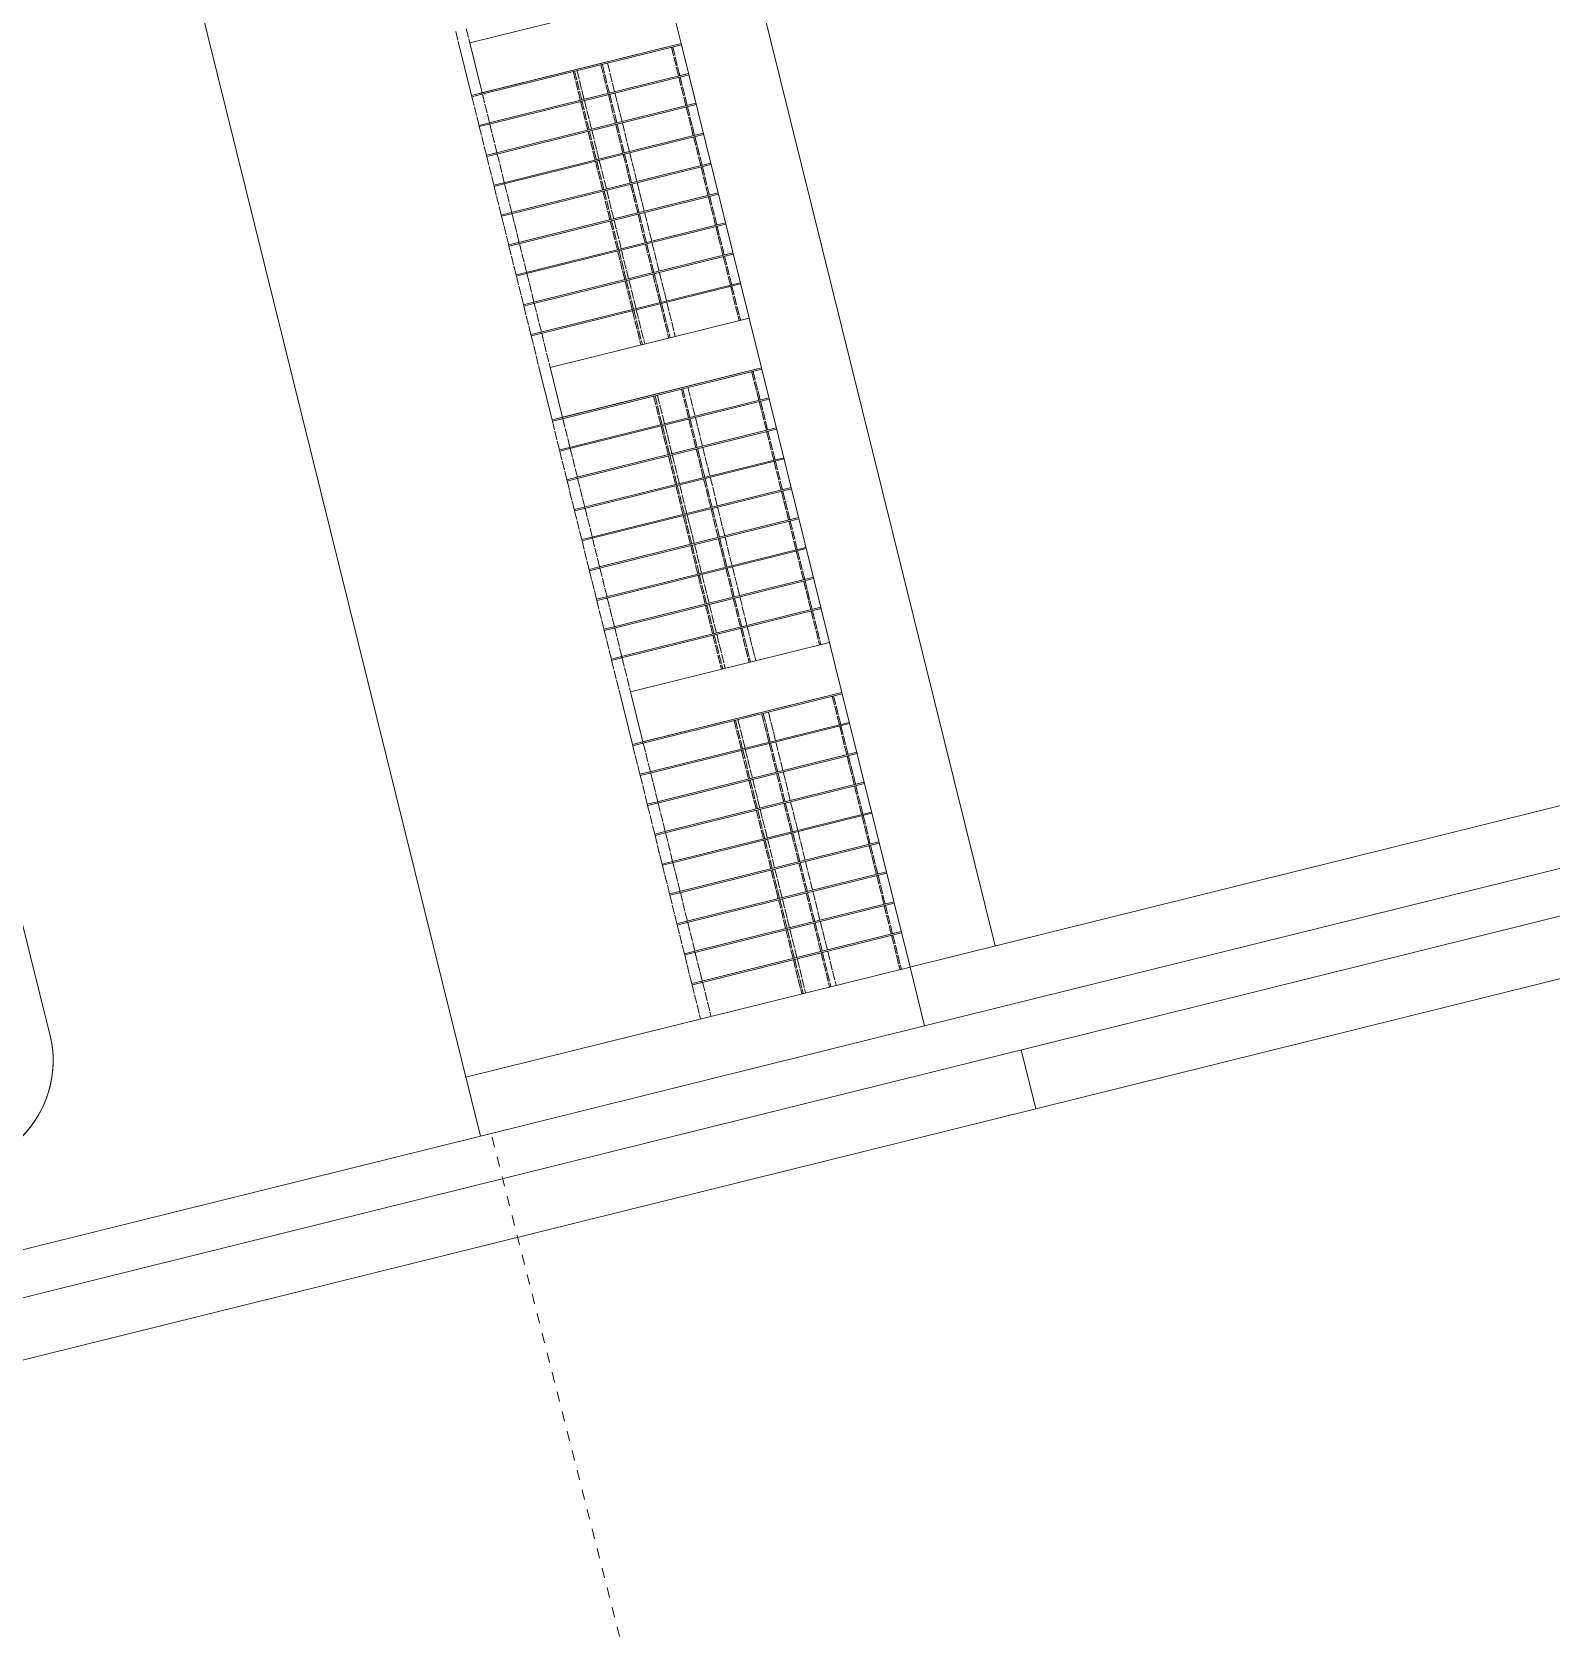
# Model space of a CAD drawing. Header units: metres. Extents: x -703672 to 3951284, y -4124475 to 4104628.
# Drawn here: x 327634.12 to 327649.16, y 4104383.31 to 4104399.12 of the extents above; entities that cross this region are included whole.
import ezdxf

# ---------------------------------------------------------------- set-up
doc = ezdxf.new("R2010")
doc.units = ezdxf.units.M
doc.header["$MEASUREMENT"] = 0
doc.linetypes.add('DGN Style 4', pattern=[0.014126, 0.007063, -0.003532, 0, -0.003532])
for name, color, linetype, lineweight in [('V-ANNO-PATT', 9, 'Continuous', 0), ('V-SITE-STRC', 253, 'Continuous', 0), ('V-TOPO-BKLN', 7, 'DGN Style 4', 0)]:
    doc.layers.add(name, color=color, linetype=linetype, lineweight=lineweight)

# ---------------------------------------------------------------- blocks, each defined once
blk = doc.blocks.new('TFVISBL')
at = {"layer": 'V-SITE-STRC', "linetype": 'ByBlock'}
for p, q in [((0, 9.98), (0, 10.069)), ((0, 9.415), (0, 9.967)), ((0.107, 10.069), (0.107, 9.98)), ((0.107, 9.967), (0.107, 9.415)), ((0, 9.314), (0, 9.402)), ((0.107, 9.402), (0.107, 9.314)), ((0, 9.212), (0, 9.301)), ((0, 9.11), (0, 9.199)), ((0.107, 9.301), (0.107, 9.212)), ((0.107, 9.199), (0.107, 9.11)), ((0, 9.009), (0, 9.098)), ((0.107, 9.098), (0.107, 9.009)), ((0, 8.907), (0, 8.996)), ((0, 8.806), (0, 8.894)), ((0.107, 8.996), (0.107, 8.907)), ((0.107, 8.894), (0.107, 8.806)), ((0, 8.704), (0, 8.793)), ((0.107, 8.793), (0.107, 8.704)), ((0, 8.602), (0, 8.691)), ((0, 8.501), (0, 8.59)), ((0.107, 8.691), (0.107, 8.602)), ((0.107, 8.59), (0.107, 8.501)), ((0, 8.399), (0, 8.488)), ((0, 8.298), (0, 8.386)), ((0.107, 8.488), (0.107, 8.399)), ((0.107, 8.386), (0.107, 8.298)), ((0, 8.196), (0, 8.285)), ((0.107, 8.285), (0.107, 8.196)), ((0, 8.094), (0, 8.183)), ((0, 7.993), (0, 8.082)), ((0.107, 8.183), (0.107, 8.094)), ((0.107, 8.082), (0.107, 7.993)), ((0, 7.891), (0, 7.98)), ((0.107, 7.98), (0.107, 7.891)), ((0, 7.79), (0, 7.878)), ((0, 7.688), (0, 7.777)), ((0.107, 7.878), (0.107, 7.79)), ((0.107, 7.777), (0.107, 7.688)), ((0, 7.586), (0, 7.675)), ((0.107, 7.675), (0.107, 7.586)), ((0, 7.485), (0, 7.574)), ((0, 7.383), (0, 7.472)), ((0.107, 7.574), (0.107, 7.485)), ((0.107, 7.472), (0.107, 7.383)), ((0, 7.282), (0, 7.37)), ((0.107, 7.37), (0.107, 7.282)), ((0, 7.18), (0, 7.269)), ((0, 7.078), (0, 7.167)), ((0.107, 7.269), (0.107, 7.18)), ((0.107, 7.167), (0.107, 7.078)), ((0, 6.977), (0, 7.066)), ((0, 6.875), (0, 6.964)), ((0.107, 7.066), (0.107, 6.977)), ((0.107, 6.964), (0.107, 6.875)), ((0, 6.774), (0, 6.862)), ((0.107, 6.862), (0.107, 6.774)), ((0, 6.672), (0, 6.761)), ((0, 6.107), (0, 6.659)), ((0.107, 6.761), (0.107, 6.672)), ((0.107, 6.659), (0.107, 6.107)), ((0, 6.006), (0, 6.094)), ((0.107, 6.094), (0.107, 6.006)), ((0, 5.904), (0, 5.993)), ((0, 5.802), (0, 5.891)), ((0.107, 5.993), (0.107, 5.904)), ((0.107, 5.891), (0.107, 5.802)), ((0, 5.701), (0, 5.79)), ((0.107, 5.79), (0.107, 5.701)), ((0, 5.599), (0, 5.688)), ((0, 5.498), (0, 5.586)), ((0.107, 5.688), (0.107, 5.599)), ((0.107, 5.586), (0.107, 5.498)), ((0, 5.396), (0, 5.485)), ((0, 5.294), (0, 5.383)), ((0.107, 5.485), (0.107, 5.396)), ((0.107, 5.383), (0.107, 5.294)), ((0, 5.193), (0, 5.282)), ((0.107, 5.282), (0.107, 5.193)), ((0, 5.091), (0, 5.18)), ((0, 4.99), (0, 5.078)), ((0.107, 5.18), (0.107, 5.091)), ((0.107, 5.078), (0.107, 4.99)), ((0, 4.888), (0, 4.977)), ((0.107, 4.977), (0.107, 4.888)), ((0, 4.786), (0, 4.875)), ((0, 4.685), (0, 4.774)), ((0.107, 4.875), (0.107, 4.786)), ((0.107, 4.774), (0.107, 4.685)), ((0, 4.583), (0, 4.672)), ((0.107, 4.672), (0.107, 4.583)), ((0, 4.482), (0, 4.57)), ((0, 4.38), (0, 4.469)), ((0.107, 4.57), (0.107, 4.482)), ((0.107, 4.469), (0.107, 4.38)), ((0, 4.278), (0, 4.367)), ((0.107, 4.367), (0.107, 4.278)), ((0, 4.177), (0, 4.266)), ((0, 4.075), (0, 4.164)), ((0.107, 4.266), (0.107, 4.177)), ((0.107, 4.164), (0.107, 4.075)), ((0, 3.974), (0, 4.062)), ((0, 3.872), (0, 3.961)), ((0.107, 4.062), (0.107, 3.974)), ((0.107, 3.961), (0.107, 3.872)), ((0, 3.77), (0, 3.859)), ((0.107, 3.859), (0.107, 3.77)), ((0, 3.669), (0, 3.758)), ((0, 3.567), (0, 3.656)), ((0.107, 3.758), (0.107, 3.669)), ((0.107, 3.656), (0.107, 3.567)), ((0, 3.466), (0, 3.554)), ((0.107, 3.554), (0.107, 3.466)), ((0, 3.364), (0, 3.453)), ((0, 2.799), (0, 3.351)), ((0.107, 3.453), (0.107, 3.364)), ((0.107, 3.351), (0.107, 2.799)), ((0, 2.698), (0, 2.786)), ((0.107, 2.786), (0.107, 2.698)), ((0, 2.596), (0, 2.685)), ((0, 2.494), (0, 2.583)), ((0.107, 2.685), (0.107, 2.596)), ((0.107, 2.583), (0.107, 2.494)), ((0, 2.393), (0, 2.482)), ((0, 2.291), (0, 2.38)), ((0.107, 2.482), (0.107, 2.393)), ((0.107, 2.38), (0.107, 2.291)), ((0, 2.19), (0, 2.278)), ((0.107, 2.278), (0.107, 2.19)), ((0, 2.088), (0, 2.177)), ((0, 1.986), (0, 2.075)), ((0.107, 2.177), (0.107, 2.088)), ((0.107, 2.075), (0.107, 1.986)), ((0, 1.885), (0, 1.974)), ((0.107, 1.974), (0.107, 1.885)), ((0, 1.783), (0, 1.872)), ((0, 1.682), (0, 1.77)), ((0.107, 1.872), (0.107, 1.783)), ((0.107, 1.77), (0.107, 1.682)), ((0, 1.58), (0, 1.669)), ((0.107, 1.669), (0.107, 1.58)), ((0, 1.478), (0, 1.567)), ((0, 1.377), (0, 1.466)), ((0.107, 1.567), (0.107, 1.478)), ((0.107, 1.466), (0.107, 1.377)), ((0, 1.275), (0, 1.364)), ((0.107, 1.364), (0.107, 1.275)), ((0, 1.174), (0, 1.262)), ((0, 1.072), (0, 1.161)), ((0.107, 1.262), (0.107, 1.174)), ((0.107, 1.161), (0.107, 1.072)), ((0, 0.97), (0, 1.059)), ((0, 0.869), (0, 0.958)), ((0.107, 1.059), (0.107, 0.97)), ((0.107, 0.958), (0.107, 0.869)), ((0, 0.767), (0, 0.856)), ((0.107, 0.856), (0.107, 0.767)), ((0, 0.666), (0, 0.754)), ((0, 0.564), (0, 0.653)), ((0.107, 0.754), (0.107, 0.666)), ((0.107, 0.653), (0.107, 0.564)), ((0, 0.462), (0, 0.551)), ((0.107, 0.551), (0.107, 0.462)), ((0, 0.361), (0, 0.45)), ((0, 0.259), (0, 0.348)), ((0.107, 0.45), (0.107, 0.361)), ((0.107, 0.348), (0.107, 0.259)), ((0, 0.158), (0, 0.246)), ((0.107, 0.246), (0.107, 0.158)), ((0, 0.056), (0, 0.145)), ((0, 0), (0, 0.043)), ((0.107, 0.145), (0.107, 0.056)), ((0.107, 0.043), (0.107, 0))]:
    blk.add_line(p, q, dxfattribs=at)
blk = doc.blocks.new('TFVISBL_4')
at = {"layer": 'V-SITE-STRC', "linetype": 'ByBlock'}
for p, q in [((2.029, 0.508), (0, 0.508)), ((2.029, 0.508), (2.029, 0)), ((2.029, 0), (0, 0))]:
    blk.add_line(p, q, dxfattribs=at)
blk = doc.blocks.new('TFVISBL_5')
at = {"layer": 'V-SITE-STRC', "linetype": 'ByBlock'}
for p, q in [((2.029, 0.508), (0, 0.508)), ((2.029, 0), (2.029, 0.508)), ((0, 0), (2.029, 0))]:
    blk.add_line(p, q, dxfattribs=at)
blk = doc.blocks.new('TFVISBL_6')
at = {"layer": 'V-SITE-STRC', "linetype": 'ByBlock'}
for p, q in [((0, 0.508), (2.029, 0.508)), ((2.029, 0), (2.029, 0.508)), ((0, 0), (2.029, 0))]:
    blk.add_line(p, q, dxfattribs=at)
blk = doc.blocks.new('TFVISBL_7')
at = {"layer": 'V-ANNO-PATT', "linetype": 'ByBlock'}
for p, q in [((0, 0), (0, 0.013)), ((0.102, 0.013), (0, 0.013)), ((0.102, 0), (0, 0)), ((0.102, 0.013), (2.136, 0.013)), ((0.102, 0.013), (0.102, 0)), ((0.102, 0), (2.136, 0)), ((2.136, 0), (2.136, 0.013))]:
    blk.add_line(p, q, dxfattribs=at)
blk = doc.blocks.new('TFVISBL_8')
at = {"layer": 'V-ANNO-PATT', "linetype": 'ByBlock'}
for p, q in [((0, 0), (0, 0.013)), ((0.102, 0.013), (0, 0.013)), ((0.102, 0), (0, 0)), ((0.102, 0.013), (2.136, 0.013)), ((0.102, 0.013), (0.102, 0)), ((0.102, 0), (2.136, 0)), ((2.136, 0), (2.136, 0.013))]:
    blk.add_line(p, q, dxfattribs=at)
blk = doc.blocks.new('TFVISBL_9')
at = {"layer": 'V-ANNO-PATT', "linetype": 'ByBlock'}
for p, q in [((0.102, 0.013), (2.136, 0.013)), ((0.102, 0), (2.136, 0)), ((2.136, 0), (2.136, 0.013))]:
    blk.add_line(p, q, dxfattribs=at)
blk.add_3dface([(0.102, 0), (0, 0), (0, 0.013), (0.102, 0.013)], dxfattribs=at)
blk = doc.blocks.new('TFVISBL_10')
at = {"layer": 'V-ANNO-PATT', "linetype": 'ByBlock'}
for p, q in [((0, 0), (0, 0.013)), ((0, 0.013), (0.102, 0.013)), ((0, 0), (0.102, 0)), ((0.102, 0), (0.102, 0.013)), ((0.102, 0.013), (2.136, 0.013)), ((0.102, 0), (2.136, 0)), ((2.136, 0), (2.136, 0.013))]:
    blk.add_line(p, q, dxfattribs=at)
blk = doc.blocks.new('TFVISBL_11')
at = {"layer": 'V-ANNO-PATT', "linetype": 'ByBlock'}
for p, q in [((0, 0), (0, 0.013)), ((0.102, 0.013), (0, 0.013)), ((0, 0), (0.102, 0)), ((0.102, 0), (0.102, 0.013)), ((0.102, 0.013), (2.136, 0.013)), ((0.102, 0), (2.136, 0)), ((2.136, 0), (2.136, 0.013))]:
    blk.add_line(p, q, dxfattribs=at)
blk = doc.blocks.new('TFVISBL_12')
at = {"layer": 'V-ANNO-PATT', "linetype": 'ByBlock'}
for p, q in [((0, 0), (0, 0.013)), ((0, 0.013), (0.102, 0.013)), ((0, 0), (0.102, 0)), ((0.102, 0), (0.102, 0.013)), ((0.102, 0.013), (2.136, 0.013)), ((0.102, 0), (2.136, 0)), ((2.136, 0), (2.136, 0.013))]:
    blk.add_line(p, q, dxfattribs=at)
blk = doc.blocks.new('TFVISBL_20')
at = {"layer": 'V-SITE-STRC', "linetype": 'ByBlock'}
for p, q in [((0, 1.06), (27.525, 1.06)), ((27.525, 0.46), (0, 0.46)), ((24.628, 0), (0, 0))]:
    blk.add_line(p, q, dxfattribs=at)
blk = doc.blocks.new('TFVISBL_25')
at = {"layer": 'V-ANNO-PATT', "linetype": 'ByBlock'}
for p, q in [((0, 2.799), (0, 2.8)), ((0, 2.698), (0, 2.786)), ((0.014, 2.8), (0.014, 2.799)), ((0.014, 2.786), (0.014, 2.698)), ((0.039, 2.799), (0.039, 2.8)), ((0.039, 2.698), (0.039, 2.786)), ((0.283, 2.799), (0.283, 2.8)), ((0.283, 2.698), (0.283, 2.786)), ((0.297, 2.799), (0.297, 2.8)), ((0.297, 2.698), (0.297, 2.786)), ((0.35, 2.8), (0.35, 2.799)), ((0.35, 2.786), (0.35, 2.698)), ((0, 2.596), (0, 2.685)), ((0, 2.494), (0, 2.583)), ((0.014, 2.685), (0.014, 2.596)), ((0.014, 2.583), (0.014, 2.494)), ((0.039, 2.596), (0.039, 2.685)), ((0.039, 2.494), (0.039, 2.583)), ((0.283, 2.596), (0.283, 2.685)), ((0.283, 2.494), (0.283, 2.583)), ((0.297, 2.596), (0.297, 2.685)), ((0.297, 2.494), (0.297, 2.583)), ((0.35, 2.685), (0.35, 2.596)), ((0.35, 2.583), (0.35, 2.494)), ((0, 2.393), (0, 2.482)), ((0, 2.291), (0, 2.38)), ((0.014, 2.482), (0.014, 2.393)), ((0.014, 2.38), (0.014, 2.291)), ((0.039, 2.393), (0.039, 2.482)), ((0.039, 2.291), (0.039, 2.38)), ((0.283, 2.393), (0.283, 2.482)), ((0.283, 2.291), (0.283, 2.38)), ((0.297, 2.393), (0.297, 2.482)), ((0.297, 2.291), (0.297, 2.38)), ((0.35, 2.482), (0.35, 2.393)), ((0.35, 2.38), (0.35, 2.291)), ((0, 2.19), (0, 2.278)), ((0.014, 2.278), (0.014, 2.19)), ((0.039, 2.19), (0.039, 2.278)), ((0.283, 2.19), (0.283, 2.278)), ((0.297, 2.19), (0.297, 2.278)), ((0.35, 2.278), (0.35, 2.19)), ((0, 2.088), (0, 2.177)), ((0, 1.986), (0, 2.075)), ((0.014, 2.177), (0.014, 2.088)), ((0.014, 2.075), (0.014, 1.986)), ((0.039, 2.088), (0.039, 2.177)), ((0.039, 1.986), (0.039, 2.075)), ((0.283, 2.088), (0.283, 2.177)), ((0.283, 1.986), (0.283, 2.075)), ((0.297, 2.088), (0.297, 2.177)), ((0.297, 1.986), (0.297, 2.075)), ((0.35, 2.177), (0.35, 2.088)), ((0.35, 2.075), (0.35, 1.986)), ((0, 1.885), (0, 1.974)), ((0.014, 1.974), (0.014, 1.885)), ((0.039, 1.885), (0.039, 1.974)), ((0.283, 1.885), (0.283, 1.974)), ((0.297, 1.885), (0.297, 1.974)), ((0.35, 1.974), (0.35, 1.885)), ((0, 1.783), (0, 1.872)), ((0, 1.682), (0, 1.77)), ((0.014, 1.872), (0.014, 1.783)), ((0.014, 1.77), (0.014, 1.682)), ((0.039, 1.783), (0.039, 1.872)), ((0.039, 1.682), (0.039, 1.77)), ((0.283, 1.783), (0.283, 1.872)), ((0.283, 1.682), (0.283, 1.77)), ((0.297, 1.783), (0.297, 1.872)), ((0.297, 1.682), (0.297, 1.77)), ((0.35, 1.872), (0.35, 1.783)), ((0.35, 1.77), (0.35, 1.682)), ((0, 1.58), (0, 1.669)), ((0.014, 1.669), (0.014, 1.58)), ((0.039, 1.58), (0.039, 1.669)), ((0.283, 1.58), (0.283, 1.669)), ((0.297, 1.58), (0.297, 1.669)), ((0.35, 1.669), (0.35, 1.58)), ((0, 1.478), (0, 1.567)), ((0, 1.377), (0, 1.466)), ((0.014, 1.567), (0.014, 1.478)), ((0.014, 1.466), (0.014, 1.377)), ((0.039, 1.478), (0.039, 1.567)), ((0.039, 1.377), (0.039, 1.466)), ((0.283, 1.478), (0.283, 1.567)), ((0.283, 1.377), (0.283, 1.466)), ((0.297, 1.478), (0.297, 1.567)), ((0.297, 1.377), (0.297, 1.466)), ((0.35, 1.567), (0.35, 1.478)), ((0.35, 1.466), (0.35, 1.377)), ((0, 1.275), (0, 1.364)), ((0.014, 1.364), (0.014, 1.275)), ((0.039, 1.275), (0.039, 1.364)), ((0.283, 1.275), (0.283, 1.364)), ((0.297, 1.275), (0.297, 1.364)), ((0.35, 1.364), (0.35, 1.275)), ((0, 1.174), (0, 1.262)), ((0, 1.072), (0, 1.161)), ((0.014, 1.262), (0.014, 1.174)), ((0.014, 1.161), (0.014, 1.072)), ((0.039, 1.174), (0.039, 1.262)), ((0.039, 1.072), (0.039, 1.161)), ((0.283, 1.174), (0.283, 1.262)), ((0.283, 1.072), (0.283, 1.161)), ((0.297, 1.174), (0.297, 1.262)), ((0.297, 1.072), (0.297, 1.161)), ((0.35, 1.262), (0.35, 1.174)), ((0.35, 1.161), (0.35, 1.072)), ((0, 0.97), (0, 1.059)), ((0, 0.869), (0, 0.958)), ((0.014, 1.059), (0.014, 0.97)), ((0.014, 0.958), (0.014, 0.869)), ((0.039, 0.97), (0.039, 1.059)), ((0.039, 0.869), (0.039, 0.958)), ((0.283, 0.97), (0.283, 1.059)), ((0.283, 0.869), (0.283, 0.958)), ((0.297, 0.97), (0.297, 1.059)), ((0.297, 0.869), (0.297, 0.958)), ((0.35, 1.059), (0.35, 0.97)), ((0.35, 0.958), (0.35, 0.869)), ((0, 0.767), (0, 0.856)), ((0.014, 0.856), (0.014, 0.767)), ((0.039, 0.767), (0.039, 0.856)), ((0.283, 0.767), (0.283, 0.856)), ((0.297, 0.767), (0.297, 0.856)), ((0.35, 0.856), (0.35, 0.767)), ((0, 0.666), (0, 0.754)), ((0, 0.564), (0, 0.653)), ((0.014, 0.754), (0.014, 0.666)), ((0.014, 0.653), (0.014, 0.564)), ((0.039, 0.666), (0.039, 0.754)), ((0.039, 0.564), (0.039, 0.653)), ((0.283, 0.666), (0.283, 0.754)), ((0.283, 0.564), (0.283, 0.653)), ((0.297, 0.666), (0.297, 0.754)), ((0.297, 0.564), (0.297, 0.653)), ((0.35, 0.754), (0.35, 0.666)), ((0.35, 0.653), (0.35, 0.564)), ((0, 0.462), (0, 0.551)), ((0.014, 0.551), (0.014, 0.462)), ((0.039, 0.462), (0.039, 0.551)), ((0.283, 0.462), (0.283, 0.551)), ((0.297, 0.462), (0.297, 0.551)), ((0.35, 0.551), (0.35, 0.462)), ((0, 0.361), (0, 0.45)), ((0, 0.259), (0, 0.348)), ((0.014, 0.45), (0.014, 0.361)), ((0.014, 0.348), (0.014, 0.259)), ((0.039, 0.361), (0.039, 0.45)), ((0.039, 0.259), (0.039, 0.348)), ((0.283, 0.361), (0.283, 0.45)), ((0.283, 0.259), (0.283, 0.348)), ((0.297, 0.361), (0.297, 0.45)), ((0.297, 0.259), (0.297, 0.348)), ((0.35, 0.45), (0.35, 0.361)), ((0.35, 0.348), (0.35, 0.259)), ((0, 0.158), (0, 0.246)), ((0.014, 0.246), (0.014, 0.158)), ((0.039, 0.158), (0.039, 0.246)), ((0.283, 0.158), (0.283, 0.246)), ((0.297, 0.158), (0.297, 0.246)), ((0.35, 0.246), (0.35, 0.158)), ((0, 0.056), (0, 0.145)), ((0, 0), (0, 0.043)), ((0.014, 0.145), (0.014, 0.056)), ((0.014, 0.043), (0.014, 0)), ((0.039, 0.056), (0.039, 0.145)), ((0.039, 0), (0.039, 0.043)), ((0.283, 0.056), (0.283, 0.145)), ((0.283, 0), (0.283, 0.043)), ((0.297, 0.056), (0.297, 0.145)), ((0.297, 0), (0.297, 0.043)), ((0.35, 0.145), (0.35, 0.056)), ((0.35, 0.043), (0.35, 0))]:
    blk.add_line(p, q, dxfattribs=at)
blk = doc.blocks.new('TFVISBL_26')
at = {"layer": 'V-ANNO-PATT', "linetype": 'ByBlock'}
for p, q in [((0, 2.799), (0, 2.8)), ((0, 2.698), (0, 2.786)), ((0.014, 2.8), (0.014, 2.799)), ((0.014, 2.786), (0.014, 2.698)), ((0.039, 2.799), (0.039, 2.8)), ((0.039, 2.698), (0.039, 2.786)), ((0.283, 2.799), (0.283, 2.8)), ((0.283, 2.698), (0.283, 2.786)), ((0.297, 2.799), (0.297, 2.8)), ((0.297, 2.698), (0.297, 2.786)), ((0.35, 2.8), (0.35, 2.799)), ((0.35, 2.786), (0.35, 2.698)), ((0, 2.596), (0, 2.685)), ((0, 2.494), (0, 2.583)), ((0.014, 2.685), (0.014, 2.596)), ((0.014, 2.583), (0.014, 2.494)), ((0.039, 2.596), (0.039, 2.685)), ((0.039, 2.494), (0.039, 2.583)), ((0.283, 2.596), (0.283, 2.685)), ((0.283, 2.494), (0.283, 2.583)), ((0.297, 2.596), (0.297, 2.685)), ((0.297, 2.494), (0.297, 2.583)), ((0.35, 2.685), (0.35, 2.596)), ((0.35, 2.583), (0.35, 2.494)), ((0, 2.393), (0, 2.482)), ((0, 2.291), (0, 2.38)), ((0.014, 2.482), (0.014, 2.393)), ((0.014, 2.38), (0.014, 2.291)), ((0.039, 2.393), (0.039, 2.482)), ((0.039, 2.291), (0.039, 2.38)), ((0.283, 2.393), (0.283, 2.482)), ((0.283, 2.291), (0.283, 2.38)), ((0.297, 2.393), (0.297, 2.482)), ((0.297, 2.291), (0.297, 2.38)), ((0.35, 2.482), (0.35, 2.393)), ((0.35, 2.38), (0.35, 2.291)), ((0, 2.19), (0, 2.278)), ((0.014, 2.278), (0.014, 2.19)), ((0.039, 2.19), (0.039, 2.278)), ((0.283, 2.19), (0.283, 2.278)), ((0.297, 2.19), (0.297, 2.278)), ((0.35, 2.278), (0.35, 2.19)), ((0, 2.088), (0, 2.177)), ((0, 1.986), (0, 2.075)), ((0.014, 2.177), (0.014, 2.088)), ((0.014, 2.075), (0.014, 1.986)), ((0.039, 2.088), (0.039, 2.177)), ((0.039, 1.986), (0.039, 2.075)), ((0.283, 2.088), (0.283, 2.177)), ((0.283, 1.986), (0.283, 2.075)), ((0.297, 2.088), (0.297, 2.177)), ((0.297, 1.986), (0.297, 2.075)), ((0.35, 2.177), (0.35, 2.088)), ((0.35, 2.075), (0.35, 1.986)), ((0, 1.885), (0, 1.974)), ((0.014, 1.974), (0.014, 1.885)), ((0.039, 1.885), (0.039, 1.974)), ((0.283, 1.885), (0.283, 1.974)), ((0.297, 1.885), (0.297, 1.974)), ((0.35, 1.974), (0.35, 1.885)), ((0, 1.783), (0, 1.872)), ((0, 1.682), (0, 1.77)), ((0.014, 1.872), (0.014, 1.783)), ((0.014, 1.77), (0.014, 1.682)), ((0.039, 1.783), (0.039, 1.872)), ((0.039, 1.682), (0.039, 1.77)), ((0.283, 1.783), (0.283, 1.872)), ((0.283, 1.682), (0.283, 1.77)), ((0.297, 1.783), (0.297, 1.872)), ((0.297, 1.682), (0.297, 1.77)), ((0.35, 1.872), (0.35, 1.783)), ((0.35, 1.77), (0.35, 1.682)), ((0, 1.58), (0, 1.669)), ((0.014, 1.669), (0.014, 1.58)), ((0.039, 1.58), (0.039, 1.669)), ((0.283, 1.58), (0.283, 1.669)), ((0.297, 1.58), (0.297, 1.669)), ((0.35, 1.669), (0.35, 1.58)), ((0, 1.478), (0, 1.567)), ((0, 1.377), (0, 1.466)), ((0.014, 1.567), (0.014, 1.478)), ((0.014, 1.466), (0.014, 1.377)), ((0.039, 1.478), (0.039, 1.567)), ((0.039, 1.377), (0.039, 1.466)), ((0.283, 1.478), (0.283, 1.567)), ((0.283, 1.377), (0.283, 1.466)), ((0.297, 1.478), (0.297, 1.567)), ((0.297, 1.377), (0.297, 1.466)), ((0.35, 1.567), (0.35, 1.478)), ((0.35, 1.466), (0.35, 1.377)), ((0, 1.275), (0, 1.364)), ((0.014, 1.364), (0.014, 1.275)), ((0.039, 1.275), (0.039, 1.364)), ((0.283, 1.275), (0.283, 1.364)), ((0.297, 1.275), (0.297, 1.364)), ((0.35, 1.364), (0.35, 1.275)), ((0, 1.174), (0, 1.262)), ((0, 1.072), (0, 1.161)), ((0.014, 1.262), (0.014, 1.174)), ((0.014, 1.161), (0.014, 1.072)), ((0.039, 1.174), (0.039, 1.262)), ((0.039, 1.072), (0.039, 1.161)), ((0.283, 1.174), (0.283, 1.262)), ((0.283, 1.072), (0.283, 1.161)), ((0.297, 1.174), (0.297, 1.262)), ((0.297, 1.072), (0.297, 1.161)), ((0.35, 1.262), (0.35, 1.174)), ((0.35, 1.161), (0.35, 1.072)), ((0, 0.97), (0, 1.059)), ((0, 0.869), (0, 0.958)), ((0.014, 1.059), (0.014, 0.97)), ((0.014, 0.958), (0.014, 0.869)), ((0.039, 0.97), (0.039, 1.059)), ((0.039, 0.869), (0.039, 0.958)), ((0.283, 0.97), (0.283, 1.059)), ((0.283, 0.869), (0.283, 0.958)), ((0.297, 0.97), (0.297, 1.059)), ((0.297, 0.869), (0.297, 0.958)), ((0.35, 1.059), (0.35, 0.97)), ((0.35, 0.958), (0.35, 0.869)), ((0, 0.767), (0, 0.856)), ((0.014, 0.856), (0.014, 0.767)), ((0.039, 0.767), (0.039, 0.856)), ((0.283, 0.767), (0.283, 0.856)), ((0.297, 0.767), (0.297, 0.856)), ((0.35, 0.856), (0.35, 0.767)), ((0, 0.666), (0, 0.754)), ((0, 0.564), (0, 0.653)), ((0.014, 0.754), (0.014, 0.666)), ((0.014, 0.653), (0.014, 0.564)), ((0.039, 0.666), (0.039, 0.754)), ((0.039, 0.564), (0.039, 0.653)), ((0.283, 0.666), (0.283, 0.754)), ((0.283, 0.564), (0.283, 0.653)), ((0.297, 0.666), (0.297, 0.754)), ((0.297, 0.564), (0.297, 0.653)), ((0.35, 0.754), (0.35, 0.666)), ((0.35, 0.653), (0.35, 0.564)), ((0, 0.462), (0, 0.551)), ((0.014, 0.551), (0.014, 0.462)), ((0.039, 0.462), (0.039, 0.551)), ((0.283, 0.462), (0.283, 0.551)), ((0.297, 0.462), (0.297, 0.551)), ((0.35, 0.551), (0.35, 0.462)), ((0, 0.361), (0, 0.45)), ((0, 0.259), (0, 0.348)), ((0.014, 0.45), (0.014, 0.361)), ((0.014, 0.348), (0.014, 0.259)), ((0.039, 0.361), (0.039, 0.45)), ((0.039, 0.259), (0.039, 0.348)), ((0.283, 0.361), (0.283, 0.45)), ((0.283, 0.259), (0.283, 0.348)), ((0.297, 0.361), (0.297, 0.45)), ((0.297, 0.259), (0.297, 0.348)), ((0.35, 0.45), (0.35, 0.361)), ((0.35, 0.348), (0.35, 0.259)), ((0, 0.158), (0, 0.246)), ((0.014, 0.246), (0.014, 0.158)), ((0.039, 0.158), (0.039, 0.246)), ((0.283, 0.158), (0.283, 0.246)), ((0.297, 0.158), (0.297, 0.246)), ((0.35, 0.246), (0.35, 0.158)), ((0, 0.056), (0, 0.145)), ((0, 0), (0, 0.043)), ((0.014, 0.145), (0.014, 0.056)), ((0.014, 0.043), (0.014, 0)), ((0.039, 0.056), (0.039, 0.145)), ((0.039, 0), (0.039, 0.043)), ((0.283, 0.056), (0.283, 0.145)), ((0.283, 0), (0.283, 0.043)), ((0.297, 0.056), (0.297, 0.145)), ((0.297, 0), (0.297, 0.043)), ((0.35, 0.145), (0.35, 0.056)), ((0.35, 0.043), (0.35, 0))]:
    blk.add_line(p, q, dxfattribs=at)
blk = doc.blocks.new('TFVISBL_27')
at = {"layer": 'V-ANNO-PATT', "linetype": 'ByBlock'}
for p, q in [((0, 2.799), (0, 2.8)), ((0, 2.698), (0, 2.786)), ((0.014, 2.8), (0.014, 2.799)), ((0.014, 2.786), (0.014, 2.698)), ((0.039, 2.799), (0.039, 2.8)), ((0.039, 2.698), (0.039, 2.786)), ((0.283, 2.799), (0.283, 2.8)), ((0.283, 2.698), (0.283, 2.786)), ((0.297, 2.799), (0.297, 2.8)), ((0.297, 2.698), (0.297, 2.786)), ((0.35, 2.8), (0.35, 2.799)), ((0.35, 2.786), (0.35, 2.698)), ((0, 2.596), (0, 2.685)), ((0, 2.494), (0, 2.583)), ((0.014, 2.685), (0.014, 2.596)), ((0.014, 2.583), (0.014, 2.494)), ((0.039, 2.596), (0.039, 2.685)), ((0.039, 2.494), (0.039, 2.583)), ((0.283, 2.596), (0.283, 2.685)), ((0.283, 2.494), (0.283, 2.583)), ((0.297, 2.596), (0.297, 2.685)), ((0.297, 2.494), (0.297, 2.583)), ((0.35, 2.685), (0.35, 2.596)), ((0.35, 2.583), (0.35, 2.494)), ((0, 2.393), (0, 2.482)), ((0, 2.291), (0, 2.38)), ((0.014, 2.482), (0.014, 2.393)), ((0.014, 2.38), (0.014, 2.291)), ((0.039, 2.393), (0.039, 2.482)), ((0.039, 2.291), (0.039, 2.38)), ((0.283, 2.393), (0.283, 2.482)), ((0.283, 2.291), (0.283, 2.38)), ((0.297, 2.393), (0.297, 2.482)), ((0.297, 2.291), (0.297, 2.38)), ((0.35, 2.482), (0.35, 2.393)), ((0.35, 2.38), (0.35, 2.291)), ((0, 2.19), (0, 2.278)), ((0.014, 2.278), (0.014, 2.19)), ((0.039, 2.19), (0.039, 2.278)), ((0.283, 2.19), (0.283, 2.278)), ((0.297, 2.19), (0.297, 2.278)), ((0.35, 2.278), (0.35, 2.19)), ((0, 2.088), (0, 2.177)), ((0, 1.986), (0, 2.075)), ((0.014, 2.177), (0.014, 2.088)), ((0.014, 2.075), (0.014, 1.986)), ((0.039, 2.088), (0.039, 2.177)), ((0.039, 1.986), (0.039, 2.075)), ((0.283, 2.088), (0.283, 2.177)), ((0.283, 1.986), (0.283, 2.075)), ((0.297, 2.088), (0.297, 2.177)), ((0.297, 1.986), (0.297, 2.075)), ((0.35, 2.177), (0.35, 2.088)), ((0.35, 2.075), (0.35, 1.986)), ((0, 1.885), (0, 1.974)), ((0.014, 1.974), (0.014, 1.885)), ((0.039, 1.885), (0.039, 1.974)), ((0.283, 1.885), (0.283, 1.974)), ((0.297, 1.885), (0.297, 1.974)), ((0.35, 1.974), (0.35, 1.885)), ((0, 1.783), (0, 1.872)), ((0, 1.682), (0, 1.77)), ((0.014, 1.872), (0.014, 1.783)), ((0.014, 1.77), (0.014, 1.682)), ((0.039, 1.783), (0.039, 1.872)), ((0.039, 1.682), (0.039, 1.77)), ((0.283, 1.783), (0.283, 1.872)), ((0.283, 1.682), (0.283, 1.77)), ((0.297, 1.783), (0.297, 1.872)), ((0.297, 1.682), (0.297, 1.77)), ((0.35, 1.872), (0.35, 1.783)), ((0.35, 1.77), (0.35, 1.682)), ((0, 1.58), (0, 1.669)), ((0.014, 1.669), (0.014, 1.58)), ((0.039, 1.58), (0.039, 1.669)), ((0.283, 1.58), (0.283, 1.669)), ((0.297, 1.58), (0.297, 1.669)), ((0.35, 1.669), (0.35, 1.58)), ((0, 1.478), (0, 1.567)), ((0, 1.377), (0, 1.466)), ((0.014, 1.567), (0.014, 1.478)), ((0.014, 1.466), (0.014, 1.377)), ((0.039, 1.478), (0.039, 1.567)), ((0.039, 1.377), (0.039, 1.466)), ((0.283, 1.478), (0.283, 1.567)), ((0.283, 1.377), (0.283, 1.466)), ((0.297, 1.478), (0.297, 1.567)), ((0.297, 1.377), (0.297, 1.466)), ((0.35, 1.567), (0.35, 1.478)), ((0.35, 1.466), (0.35, 1.377)), ((0, 1.275), (0, 1.364)), ((0.014, 1.364), (0.014, 1.275)), ((0.039, 1.275), (0.039, 1.364)), ((0.283, 1.275), (0.283, 1.364)), ((0.297, 1.275), (0.297, 1.364)), ((0.35, 1.364), (0.35, 1.275)), ((0, 1.174), (0, 1.262)), ((0, 1.072), (0, 1.161)), ((0.014, 1.262), (0.014, 1.174)), ((0.014, 1.161), (0.014, 1.072)), ((0.039, 1.174), (0.039, 1.262)), ((0.039, 1.072), (0.039, 1.161)), ((0.283, 1.174), (0.283, 1.262)), ((0.283, 1.072), (0.283, 1.161)), ((0.297, 1.174), (0.297, 1.262)), ((0.297, 1.072), (0.297, 1.161)), ((0.35, 1.262), (0.35, 1.174)), ((0.35, 1.161), (0.35, 1.072)), ((0, 0.97), (0, 1.059)), ((0, 0.869), (0, 0.958)), ((0.014, 1.059), (0.014, 0.97)), ((0.014, 0.958), (0.014, 0.869)), ((0.039, 0.97), (0.039, 1.059)), ((0.039, 0.869), (0.039, 0.958)), ((0.283, 0.97), (0.283, 1.059)), ((0.283, 0.869), (0.283, 0.958)), ((0.297, 0.97), (0.297, 1.059)), ((0.297, 0.869), (0.297, 0.958)), ((0.35, 1.059), (0.35, 0.97)), ((0.35, 0.958), (0.35, 0.869)), ((0, 0.767), (0, 0.856)), ((0.014, 0.856), (0.014, 0.767)), ((0.039, 0.767), (0.039, 0.856)), ((0.283, 0.767), (0.283, 0.856)), ((0.297, 0.767), (0.297, 0.856)), ((0.35, 0.856), (0.35, 0.767)), ((0, 0.666), (0, 0.754)), ((0, 0.564), (0, 0.653)), ((0.014, 0.754), (0.014, 0.666)), ((0.014, 0.653), (0.014, 0.564)), ((0.039, 0.666), (0.039, 0.754)), ((0.039, 0.564), (0.039, 0.653)), ((0.283, 0.666), (0.283, 0.754)), ((0.283, 0.564), (0.283, 0.653)), ((0.297, 0.666), (0.297, 0.754)), ((0.297, 0.564), (0.297, 0.653)), ((0.35, 0.754), (0.35, 0.666)), ((0.35, 0.653), (0.35, 0.564)), ((0, 0.462), (0, 0.551)), ((0.014, 0.551), (0.014, 0.462)), ((0.039, 0.462), (0.039, 0.551)), ((0.283, 0.462), (0.283, 0.551)), ((0.297, 0.462), (0.297, 0.551)), ((0.35, 0.551), (0.35, 0.462)), ((0, 0.361), (0, 0.45)), ((0, 0.259), (0, 0.348)), ((0.014, 0.45), (0.014, 0.361)), ((0.014, 0.348), (0.014, 0.259)), ((0.039, 0.361), (0.039, 0.45)), ((0.039, 0.259), (0.039, 0.348)), ((0.283, 0.361), (0.283, 0.45)), ((0.283, 0.259), (0.283, 0.348)), ((0.297, 0.361), (0.297, 0.45)), ((0.297, 0.259), (0.297, 0.348)), ((0.35, 0.45), (0.35, 0.361)), ((0.35, 0.348), (0.35, 0.259)), ((0, 0.158), (0, 0.246)), ((0.014, 0.246), (0.014, 0.158)), ((0.039, 0.158), (0.039, 0.246)), ((0.283, 0.158), (0.283, 0.246)), ((0.297, 0.158), (0.297, 0.246)), ((0.35, 0.246), (0.35, 0.158)), ((0, 0.056), (0, 0.145)), ((0, 0), (0, 0.043)), ((0.014, 0.145), (0.014, 0.056)), ((0.014, 0.043), (0.014, 0)), ((0.039, 0.056), (0.039, 0.145)), ((0.039, 0), (0.039, 0.043)), ((0.283, 0.056), (0.283, 0.145)), ((0.283, 0), (0.283, 0.043)), ((0.297, 0.056), (0.297, 0.145)), ((0.297, 0), (0.297, 0.043)), ((0.35, 0.145), (0.35, 0.056)), ((0.35, 0.043), (0.35, 0))]:
    blk.add_line(p, q, dxfattribs=at)
blk = doc.blocks.new('TFVISBL_31')
at = {"layer": 'V-SITE-STRC', "linetype": 'ByBlock'}
blk.add_line((26.655, 0), (0, 0), dxfattribs=at)
blk = doc.blocks.new('TFVISBL_33')
at = {"layer": 'V-SITE-STRC', "linetype": 'ByBlock'}
for p, q in [((6.615, 1.06), (11.145, 1.06)), ((11.145, 1.06), (11.145, 0.46)), ((0, 0), (0, 0.46)), ((11.145, 0.46), (6.615, 0.46)), ((0, 0), (11.145, 0))]:
    blk.add_line(p, q, dxfattribs=at)

msp = doc.modelspace()

# ---------------------------------------------------------------- linework, layer by layer
at = {"layer": 'V-ANNO-PATT'}
for p, q in [((327638.4757, 4104398.48849, 8.00867), (327638.57973, 4104398.51429, 8.0094)), ((327639.27197, 4104395.27775, 8.01143), (327639.376, 4104395.30355, 8.01216)), ((327640.06824, 4104392.06702, 8.01418), (327640.17226, 4104392.09282, 8.01492))]:
    msp.add_line(p, q, dxfattribs=at)
at = {"layer": 'V-SITE-STRC'}
for p, q in [((327639.00465, 4104408.84431, 8.02089), (327643.65997, 4104390.07297, 8.03703)), ((327633.61979, 4104408.12701, 7.98356), (327638.56396, 4104388.19095, 8.0007)), ((327640.45019, 4104398.97817, 8.02254), (327640.45041, 4104398.9773, 8.02254)), ((327640.45346, 4104398.96497, 8.02255), (327640.47486, 4104398.87869, 8.02263)), ((327640.46322, 4104398.98141, 8.02264), (327640.46344, 4104398.98053, 8.02264)), ((327640.46649, 4104398.96821, 8.02265), (327640.48789, 4104398.88192, 8.02272)), ((327641.223, 4104396.28501, 8.02557), (327640.54901, 4104399.00268, 8.02324)), ((327640.47792, 4104398.86636, 8.02264), (327640.49932, 4104398.78008, 8.02271)), ((327640.49095, 4104398.86959, 8.02273), (327640.51235, 4104398.78331, 8.02281)), ((327640.50238, 4104398.76775, 8.02272), (327640.52377, 4104398.68146, 8.0228)), ((327640.51541, 4104398.77098, 8.02282), (327640.5368, 4104398.68469, 8.02289)), ((327640.52683, 4104398.66914, 8.02281), (327640.54823, 4104398.58285, 8.02288)), ((327640.53986, 4104398.67237, 8.0229), (327640.56126, 4104398.58608, 8.02297)), ((327640.55129, 4104398.57052, 8.02289), (327640.57269, 4104398.48424, 8.02297)), ((327640.56432, 4104398.57376, 8.02299), (327640.58572, 4104398.48747, 8.02306)), ((327640.57574, 4104398.47191, 8.02298), (327640.59714, 4104398.38562, 8.02305)), ((327640.58877, 4104398.47514, 8.02307), (327640.61017, 4104398.38886, 8.02314)), ((327640.6002, 4104398.3733, 8.02306), (327640.6216, 4104398.28701, 8.02314)), ((327640.61323, 4104398.37653, 8.02315), (327640.63463, 4104398.29024, 8.02323)), ((327640.62466, 4104398.27469, 8.02315), (327640.64605, 4104398.1884, 8.02322)), ((327640.63769, 4104398.27792, 8.02324), (327640.65909, 4104398.19163, 8.02331)), ((327640.64911, 4104398.17607, 8.02323), (327640.67051, 4104398.08979, 8.02331)), ((327640.66214, 4104398.1793, 8.02332), (327640.68354, 4104398.09302, 8.0234)), ((327640.67357, 4104398.07746, 8.02332), (327640.69497, 4104397.99117, 8.02339)), ((327640.6866, 4104398.08069, 8.02341), (327640.708, 4104397.99441, 8.02348)), ((327640.69802, 4104397.97885, 8.0234), (327640.71942, 4104397.89256, 8.02348)), ((327640.71105, 4104397.98208, 8.02349), (327640.73245, 4104397.89579, 8.02357)), ((327640.72248, 4104397.88023, 8.02349), (327640.74388, 4104397.79395, 8.02356)), ((327640.73551, 4104397.88347, 8.02358), (327640.75691, 4104397.79718, 8.02365)), ((327640.74694, 4104397.78162, 8.02357), (327640.76833, 4104397.69534, 8.02365)), ((327640.75997, 4104397.78485, 8.02366), (327640.78137, 4104397.69857, 8.02374)), ((327640.77139, 4104397.68301, 8.02366), (327640.79279, 4104397.59672, 8.02373)), ((327640.78442, 4104397.68624, 8.02375), (327640.80582, 4104397.59996, 8.02382)), ((327640.79585, 4104397.5844, 8.02374), (327640.81725, 4104397.49811, 8.02382)), ((327640.80888, 4104397.58763, 8.02383), (327640.83028, 4104397.50134, 8.02391)), ((327640.8203, 4104397.48578, 8.02383), (327640.8417, 4104397.3995, 8.0239)), ((327640.83333, 4104397.48902, 8.02392), (327640.85473, 4104397.40273, 8.02399)), ((327640.84476, 4104397.38717, 8.02391), (327640.86616, 4104397.30089, 8.02399)), ((327640.85779, 4104397.3904, 8.024), (327640.87919, 4104397.30412, 8.02408)), ((327640.86922, 4104397.28856, 8.024), (327640.89062, 4104397.20227, 8.02407)), ((327640.88225, 4104397.29179, 8.02409), (327640.90365, 4104397.2055, 8.02416)), ((327640.89367, 4104397.18995, 8.02408), (327640.91507, 4104397.10366, 8.02415)), ((327640.9067, 4104397.19318, 8.02417), (327640.9281, 4104397.10689, 8.02425)), ((327640.91813, 4104397.09133, 8.02417), (327640.93953, 4104397.00505, 8.02424)), ((327640.93116, 4104397.09457, 8.02426), (327640.95256, 4104397.00828, 8.02433)), ((327640.94258, 4104396.99272, 8.02425), (327640.96398, 4104396.90644, 8.02432)), ((327640.95562, 4104396.99595, 8.02434), (327640.97701, 4104396.90967, 8.02442)), ((327640.96704, 4104396.89411, 8.02433), (327640.98844, 4104396.80782, 8.02441)), ((327640.98007, 4104396.89734, 8.02443), (327641.00147, 4104396.81105, 8.0245)), ((327640.9915, 4104396.7955, 8.02442), (327641.0129, 4104396.70921, 8.02449)), ((327641.00453, 4104396.79873, 8.02451), (327641.02593, 4104396.71244, 8.02459)), ((327641.01595, 4104396.69688, 8.0245), (327641.03735, 4104396.6106, 8.02458)), ((327641.02898, 4104396.70012, 8.0246), (327641.05038, 4104396.61383, 8.02467)), ((327641.04041, 4104396.59827, 8.02459), (327641.06181, 4104396.51198, 8.02466)), ((327641.05344, 4104396.6015, 8.02468), (327641.07484, 4104396.51522, 8.02475)), ((327641.06486, 4104396.49966, 8.02467), (327641.08626, 4104396.41337, 8.02475)), ((327641.0779, 4104396.50289, 8.02477), (327641.09929, 4104396.4166, 8.02484)), ((327641.08932, 4104396.40105, 8.02476), (327641.11072, 4104396.31476, 8.02483)), ((327641.12375, 4104396.31799, 8.02492), (327641.10235, 4104396.40428, 8.02485)), ((327641.11378, 4104396.30243, 8.02484), (327641.12418, 4104396.2605, 8.02488)), ((327641.13721, 4104396.26373, 8.02497), (327641.12681, 4104396.30566, 8.02493)), ((327641.24646, 4104395.76744, 8.0253), (327641.24667, 4104395.76657, 8.0253)), ((327641.24973, 4104395.75424, 8.02531), (327641.27113, 4104395.66795, 8.02539)), ((327641.25949, 4104395.77067, 8.02539), (327641.2597, 4104395.7698, 8.0254)), ((327641.26276, 4104395.75747, 8.02541), (327641.28416, 4104395.67119, 8.02548)), ((327641.27419, 4104395.65563, 8.0254), (327641.29558, 4104395.56934, 8.02547)), ((327641.28722, 4104395.65886, 8.02549), (327641.30862, 4104395.57257, 8.02556)), ((327642.01926, 4104393.07428, 8.02833), (327641.34528, 4104395.79195, 8.026)), ((327641.29864, 4104395.55701, 8.02548), (327641.32004, 4104395.47073, 8.02556)), ((327641.31167, 4104395.56025, 8.02558), (327641.33307, 4104395.47396, 8.02565)), ((327641.3231, 4104395.4584, 8.02557), (327641.3445, 4104395.37212, 8.02564)), ((327641.33613, 4104395.46163, 8.02566), (327641.35753, 4104395.37535, 8.02573)), ((327641.34755, 4104395.35979, 8.02565), (327641.36895, 4104395.2735, 8.02573)), ((327641.36058, 4104395.36302, 8.02574), (327641.38198, 4104395.27673, 8.02582)), ((327641.37201, 4104395.26118, 8.02574), (327641.39341, 4104395.17489, 8.02581)), ((327641.38504, 4104395.26441, 8.02583), (327641.40644, 4104395.17812, 8.0259)), ((327641.39647, 4104395.16256, 8.02582), (327641.41786, 4104395.07628, 8.0259)), ((327641.4095, 4104395.1658, 8.02591), (327641.4309, 4104395.07951, 8.02599)), ((327641.42092, 4104395.06395, 8.02591), (327641.44232, 4104394.97767, 8.02598)), ((327641.43395, 4104395.06718, 8.026), (327641.45535, 4104394.9809, 8.02607)), ((327641.44538, 4104394.96534, 8.02599), (327641.46678, 4104394.87905, 8.02607)), ((327641.45841, 4104394.96857, 8.02608), (327641.47981, 4104394.88228, 8.02616)), ((327641.46983, 4104394.86673, 8.02608), (327641.49123, 4104394.78044, 8.02615)), ((327641.48287, 4104394.86996, 8.02617), (327641.50426, 4104394.78367, 8.02624)), ((327641.49429, 4104394.76811, 8.02616), (327641.51569, 4104394.68183, 8.02624)), ((327641.50732, 4104394.77134, 8.02625), (327641.52872, 4104394.68506, 8.02633)), ((327641.51875, 4104394.6695, 8.02625), (327641.54015, 4104394.58321, 8.02632)), ((327641.53178, 4104394.67273, 8.02634), (327641.55318, 4104394.58645, 8.02641)), ((327641.5432, 4104394.57089, 8.02633), (327641.5646, 4104394.4846, 8.02641)), ((327641.55623, 4104394.57412, 8.02642), (327641.57763, 4104394.48783, 8.0265)), ((327641.56766, 4104394.47228, 8.02642), (327641.58906, 4104394.38599, 8.02649)), ((327641.58069, 4104394.47551, 8.02651), (327641.60209, 4104394.38922, 8.02658)), ((327641.59211, 4104394.37366, 8.0265), (327641.61351, 4104394.28738, 8.02657)), ((327641.60515, 4104394.37689, 8.02659), (327641.62654, 4104394.29061, 8.02667)), ((327641.61657, 4104394.27505, 8.02659), (327641.63797, 4104394.18876, 8.02666)), ((327641.6296, 4104394.27828, 8.02668), (327641.651, 4104394.192, 8.02675)), ((327641.64103, 4104394.17644, 8.02667), (327641.66243, 4104394.09015, 8.02674)), ((327641.65406, 4104394.17967, 8.02676), (327641.67546, 4104394.09338, 8.02684)), ((327641.66548, 4104394.07782, 8.02676), (327641.68688, 4104393.99154, 8.02683)), ((327641.67851, 4104394.08106, 8.02685), (327641.69991, 4104393.99477, 8.02692)), ((327641.68994, 4104393.97921, 8.02684), (327641.71134, 4104393.89293, 8.02691)), ((327641.70297, 4104393.98244, 8.02693), (327641.72437, 4104393.89616, 8.02701)), ((327641.71439, 4104393.8806, 8.02692), (327641.73579, 4104393.79431, 8.027)), ((327641.72743, 4104393.88383, 8.02702), (327641.74882, 4104393.79755, 8.02709)), ((327641.73885, 4104393.78199, 8.02701), (327641.76025, 4104393.6957, 8.02708)), ((327641.75188, 4104393.78522, 8.0271), (327641.77328, 4104393.69893, 8.02718)), ((327641.76331, 4104393.68337, 8.02709), (327641.78471, 4104393.59709, 8.02717)), ((327641.77634, 4104393.68661, 8.02719), (327641.79774, 4104393.60032, 8.02726)), ((327641.78776, 4104393.58476, 8.02718), (327641.80916, 4104393.49848, 8.02725)), ((327641.80079, 4104393.58799, 8.02727), (327641.82219, 4104393.50171, 8.02734)), ((327641.81222, 4104393.48615, 8.02726), (327641.83362, 4104393.39986, 8.02734)), ((327641.82525, 4104393.48938, 8.02736), (327641.84665, 4104393.40309, 8.02743)), ((327641.83668, 4104393.38754, 8.02735), (327641.85807, 4104393.30125, 8.02742)), ((327641.84971, 4104393.39077, 8.02744), (327641.87111, 4104393.30448, 8.02751)), ((327641.86113, 4104393.28892, 8.02743), (327641.88253, 4104393.20264, 8.02751)), ((327641.87416, 4104393.29216, 8.02752), (327641.89556, 4104393.20587, 8.0276)), ((327641.88559, 4104393.19031, 8.02752), (327641.90699, 4104393.10402, 8.02759)), ((327641.92002, 4104393.10726, 8.02768), (327641.89862, 4104393.19354, 8.02761)), ((327641.91004, 4104393.0917, 8.0276), (327641.92044, 4104393.04977, 8.02764)), ((327641.93347, 4104393.053, 8.02773), (327641.92307, 4104393.09493, 8.02769)), ((327642.04272, 4104392.55671, 8.02806), (327642.04294, 4104392.55583, 8.02806)), ((327642.046, 4104392.54351, 8.02807), (327642.0674, 4104392.45722, 8.02815)), ((327642.05575, 4104392.55994, 8.02815), (327642.05597, 4104392.55906, 8.02815)), ((327642.05903, 4104392.54674, 8.02817), (327642.08043, 4104392.46045, 8.02824)), ((327642.81553, 4104389.86354, 8.03109), (327642.14154, 4104392.58121, 8.02876)), ((327642.07045, 4104392.44489, 8.02816), (327642.09185, 4104392.35861, 8.02823)), ((327642.08348, 4104392.44812, 8.02825), (327642.10488, 4104392.36184, 8.02832)), ((327642.09491, 4104392.34628, 8.02824), (327642.11631, 4104392.25999, 8.02832)), ((327642.10794, 4104392.34951, 8.02833), (327642.12934, 4104392.26323, 8.02841)), ((327642.11936, 4104392.24767, 8.02833), (327642.14076, 4104392.16138, 8.0284)), ((327642.1324, 4104392.2509, 8.02842), (327642.15379, 4104392.16461, 8.02849)), ((327642.14382, 4104392.14905, 8.02841), (327642.16522, 4104392.06277, 8.02849)), ((327642.15685, 4104392.15229, 8.0285), (327642.17825, 4104392.066, 8.02858)), ((327642.16828, 4104392.05044, 8.0285), (327642.18968, 4104391.96416, 8.02857)), ((327642.18131, 4104392.05367, 8.02859), (327642.20271, 4104391.96739, 8.02866)), ((327642.19273, 4104391.95183, 8.02858), (327642.21413, 4104391.86554, 8.02866)), ((327642.20576, 4104391.95506, 8.02867), (327642.22716, 4104391.86877, 8.02875)), ((327642.21719, 4104391.85322, 8.02867), (327642.23859, 4104391.76693, 8.02874)), ((327642.23022, 4104391.85645, 8.02876), (327642.25162, 4104391.77016, 8.02883)), ((327642.24164, 4104391.7546, 8.02875), (327642.26304, 4104391.66832, 8.02883)), ((327642.25468, 4104391.75784, 8.02884), (327642.27607, 4104391.67155, 8.02892)), ((327642.2661, 4104391.65599, 8.02884), (327642.2875, 4104391.56971, 8.02891)), ((327642.27913, 4104391.65922, 8.02893), (327642.30053, 4104391.57294, 8.029)), ((327642.29056, 4104391.55738, 8.02892), (327642.31196, 4104391.47109, 8.029)), ((327642.30359, 4104391.56061, 8.02901), (327642.32499, 4104391.47432, 8.02909)), ((327642.31501, 4104391.45877, 8.02901), (327642.33641, 4104391.37248, 8.02908)), ((327642.32804, 4104391.462, 8.0291), (327642.34944, 4104391.37571, 8.02917)), ((327642.33947, 4104391.36015, 8.02909), (327642.36087, 4104391.27387, 8.02916)), ((327642.3525, 4104391.36339, 8.02918), (327642.3739, 4104391.2771, 8.02926)), ((327642.36393, 4104391.26154, 8.02918), (327642.38532, 4104391.17525, 8.02925)), ((327642.37696, 4104391.26477, 8.02927), (327642.39835, 4104391.17849, 8.02934)), ((327642.38838, 4104391.16293, 8.02926), (327642.40978, 4104391.07664, 8.02933)), ((327642.40141, 4104391.16616, 8.02935), (327642.42281, 4104391.07987, 8.02943)), ((327642.41284, 4104391.06432, 8.02934), (327642.43424, 4104390.97803, 8.02942)), ((327642.42587, 4104391.06755, 8.02944), (327642.44727, 4104390.98126, 8.02951)), ((327642.43729, 4104390.9657, 8.02943), (327642.45869, 4104390.87942, 8.0295)), ((327642.45032, 4104390.96893, 8.02952), (327642.47172, 4104390.88265, 8.0296)), ((327642.46175, 4104390.86709, 8.02951), (327642.48315, 4104390.7808, 8.02959)), ((327642.47478, 4104390.87032, 8.02961), (327642.49618, 4104390.78404, 8.02968)), ((327642.48621, 4104390.76848, 8.0296), (327642.5076, 4104390.68219, 8.02967)), ((327642.49924, 4104390.77171, 8.02969), (327642.52064, 4104390.68542, 8.02976)), ((327642.51066, 4104390.66986, 8.02968), (327642.53206, 4104390.58358, 8.02976)), ((327642.52369, 4104390.6731, 8.02978), (327642.54509, 4104390.58681, 8.02985)), ((327642.53512, 4104390.57125, 8.02977), (327642.55652, 4104390.48497, 8.02984)), ((327642.54815, 4104390.57448, 8.02986), (327642.56955, 4104390.4882, 8.02993)), ((327642.55957, 4104390.47264, 8.02985), (327642.58097, 4104390.38635, 8.02993)), ((327642.5726, 4104390.47587, 8.02995), (327642.594, 4104390.38959, 8.03002)), ((327642.58403, 4104390.37403, 8.02994), (327642.60543, 4104390.28774, 8.03001)), ((327642.59706, 4104390.37726, 8.03003), (327642.61846, 4104390.29097, 8.0301)), ((327642.60849, 4104390.27541, 8.03002), (327642.62988, 4104390.18913, 8.0301)), ((327642.62152, 4104390.27865, 8.03011), (327642.64292, 4104390.19236, 8.03019)), ((327642.63294, 4104390.1768, 8.03011), (327642.65434, 4104390.09052, 8.03018)), ((327642.64597, 4104390.18003, 8.0302), (327642.66737, 4104390.09375, 8.03027)), ((327642.6574, 4104390.07819, 8.03019), (327642.6788, 4104389.9919, 8.03027)), ((327642.67043, 4104390.08142, 8.03028), (327642.69183, 4104389.99513, 8.03036)), ((327642.68185, 4104389.97958, 8.03028), (327642.70325, 4104389.89329, 8.03035)), ((327642.69488, 4104389.98281, 8.03037), (327642.71628, 4104389.89652, 8.03044)), ((327642.70631, 4104389.88096, 8.03036), (327642.71671, 4104389.83903, 8.0304)), ((327642.71934, 4104389.8842, 8.03045), (327642.72974, 4104389.84227, 8.03049)), ((327643.91512, 4104389.04414, 8.03791), (327644.05954, 4104388.46178, 8.03841)), ((327631.81615, 4104385.42532, 7.95236), (327644.05954, 4104388.46178, 8.03841)), ((327638.56396, 4104388.19095, 8.0007), (327630.31466, 4104386.14506, 7.94272))]:
    msp.add_line(p, q, dxfattribs=at)
at = {"layer": 'V-SITE-STRC', "extrusion": (-0.006822, -0.00083241, 0.999976), "elevation": -5643.63113, "flags": 128}
msp.add_lwpolyline([(327626.73253, 4104385.91867), (327626.43164, 4104387.13192), (327624.35456, 4104386.6168), (327624.65545, 4104385.40355)], dxfattribs=at)
at = {"layer": 'V-SITE-STRC', "extrusion": (0.006822, 0.00083241, -0.999976)}
msp.add_arc((-327625.69399, 4104385.66111, 5643.63113), 1.07, 166.071583, 346.071583, dxfattribs=at)
at = {"layer": 'V-SITE-STRC', "extrusion": (-0.006822, -0.00083241, 0.999976)}
msp.add_arc((327625.69399, 4104385.66111, -5643.63113), 1.07, 193.928417, 13.928417, dxfattribs=at)
at = {"layer": 'V-TOPO-BKLN'}
msp.add_line((327643.25829, 4104370.2551, 8.75), (327638.6703, 4104388.20877), dxfattribs=at)

# ---------------------------------------------------------------- block references
at = {"layer": 'V-ANNO-PATT', "extrusion": (-0.006822, -0.00083241, 0.999976), "rotation": 13.92841704702608}
for name, p in [('TFVISBL_12', (327630.90977, 4104395.19944, -5643.63113)), ('TFVISBL_27', (327632.58316, 4104392.74363, -5643.63113)), ('TFVISBL_12', (327630.98314, 4104394.9036, -5643.63113)), ('TFVISBL_12', (327631.05651, 4104394.60777, -5643.63113)), ('TFVISBL_12', (327631.12988, 4104394.31193, -5643.63113)), ('TFVISBL_10', (327631.20325, 4104394.01609, -5643.63113)), ('TFVISBL_10', (327631.27661, 4104393.72025, -5643.63113)), ('TFVISBL_10', (327631.34998, 4104393.42441, -5643.63113)), ('TFVISBL_11', (327631.42335, 4104393.12858, -5643.63113)), ('TFVISBL_10', (327631.49672, 4104392.83274, -5643.63113)), ('TFVISBL_8', (327631.70604, 4104391.98871, -5643.63113)), ('TFVISBL_8', (327631.77941, 4104391.69287, -5643.63113)), ('TFVISBL_26', (327633.37943, 4104389.5329, -5643.63113)), ('TFVISBL_8', (327631.85278, 4104391.39703, -5643.63113)), ('TFVISBL_9', (327631.92614, 4104391.10119, -5643.63113)), ('TFVISBL_8', (327631.99951, 4104390.80535, -5643.63113)), ('TFVISBL_9', (327632.07288, 4104390.50952, -5643.63113)), ('TFVISBL_8', (327632.14625, 4104390.21368, -5643.63113)), ('TFVISBL_9', (327632.21962, 4104389.91784, -5643.63113)), ('TFVISBL_8', (327632.29299, 4104389.622, -5643.63113)), ('TFVISBL_8', (327632.50231, 4104388.77797, -5643.63113)), ('TFVISBL_25', (327634.17569, 4104386.32216, -5643.63113)), ('TFVISBL_9', (327632.57567, 4104388.48213, -5643.63113)), ('TFVISBL_8', (327632.64904, 4104388.18629, -5643.63113)), ('TFVISBL_8', (327632.72241, 4104387.89046, -5643.63113)), ('TFVISBL_7', (327632.79578, 4104387.59462, -5643.63113)), ('TFVISBL_7', (327632.86915, 4104387.29878, -5643.63113)), ('TFVISBL_7', (327632.94252, 4104387.00294, -5643.63113)), ('TFVISBL_7', (327633.01588, 4104386.7071, -5643.63113)), ('TFVISBL_7', (327633.08925, 4104386.41127, -5643.63113))]:
    msp.add_blockref(name, p, dxfattribs=at)
at = {"layer": 'V-SITE-STRC', "extrusion": (-0.006822, -0.00083241, 0.999976)}
for name, p, rotation in [('TFVISBL_31', (327636.49042, 4104385.18593, -5643.63113), 13.92841704702609), ('TFVISBL', (327633.17302, 4104386.0735, -5643.63113), 13.92841704702607), ('TFVISBL_4', (327631.01053, 4104395.23844, -5643.63113), 13.92841704702609), ('TFVISBL_20', (327635.50153, 4104385.55886, -5643.63113), 13.92841704702609), ('TFVISBL_5', (327631.80679, 4104392.02771, -5643.63113), 13.92841704702609), ('TFVISBL_6', (327632.60306, 4104388.81697, -5643.63113), 13.92841704702609), ('TFVISBL_33', (327624.68465, 4104382.87626, -5643.63113), 13.92841704702609)]:
    msp.add_blockref(name, p, dxfattribs=dict(at, rotation=rotation))

doc.saveas('drawing.dxf')
